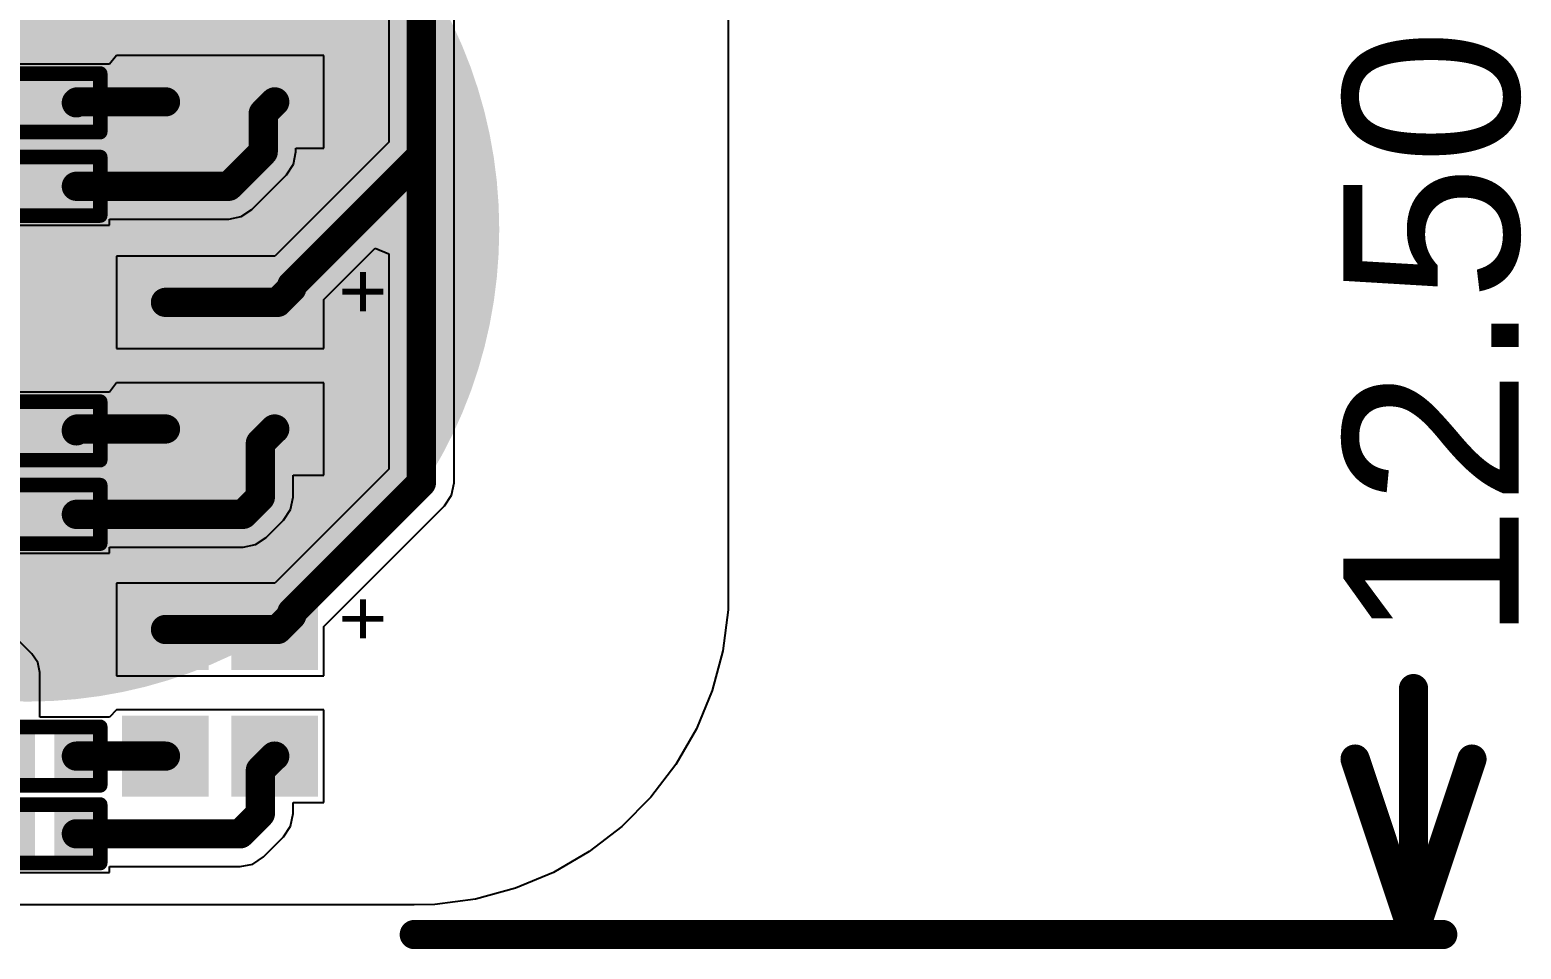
# Model space of a CAD drawing. Header units: inches. Extents: x -0.01 to 1.52, y -0.01 to 0.64.
# Drawn here: x 1.011 to 1.521, y -0.005 to 0.309 of the extents above; entities that cross this region are included whole.
import ezdxf

# ---------------------------------------------------------------- set-up
doc = ezdxf.new("R2010")
doc.units = ezdxf.units.IN
doc.header["$MEASUREMENT"] = 0
for name, color, linetype in [('Bottom Layer', 5, 'Continuous'), ('Bottom Overlay', 54, 'Continuous'), ('Bottom Paste', 16, 'Continuous'), ('Bottom Solder', 6, 'Continuous'), ('Mechanical 13', 56, 'Continuous'), ('Mechanical 15', 56, 'Continuous'), ('Top Layer', 1, 'Continuous'), ('Top Overlay', 2, 'Continuous'), ('Top Paste', 8, 'Continuous'), ('Top Solder', 216, 'Continuous')]:
    doc.layers.add(name, color=color, linetype=linetype)
doc.styles.add('Arial', font='', dxfattribs={"height": 0.2})
doc.styles.get('Arial').set_extended_font_data('Arial')

# ---------------------------------------------------------------- blocks, each defined once
blk = doc.blocks.new('R___0201_B_3')
at = {"layer": 'Bottom Layer'}
for points in [[(-0.01614165, 0.00728345), (-0.00551175, 0.00728345), (-0.00551175, -0.00728345), (-0.01614165, -0.00728345)], [(0.00551185, 0.00728345), (0.01614175, 0.00728345), (0.01614175, -0.00728345), (0.00551185, -0.00728345)]]:
    blk.add_hatch(color=5, dxfattribs=at).paths.add_polyline_path(points)
at = {"layer": 'Bottom Paste'}
for points in [[(-0.01614165, 0.00728345), (-0.00551175, 0.00728345), (-0.00551175, -0.00728345), (-0.01614165, -0.00728345)], [(0.00551185, 0.00728345), (0.01614175, 0.00728345), (0.01614175, -0.00728345), (0.00551185, -0.00728345)]]:
    blk.add_hatch(color=16, dxfattribs=at).paths.add_polyline_path(points)
at = {"layer": 'Bottom Solder'}
for points in [[(-0.01830705, 0.00944885), (-0.00334635, 0.00944885), (-0.00334635, -0.00944885), (-0.01830705, -0.00944885)], [(0.00334645, 0.00944885), (0.01830715, 0.00944885), (0.01830715, -0.00944885), (0.00334645, -0.00944885)]]:
    blk.add_hatch(color=6, dxfattribs=at).paths.add_polyline_path(points)
at = {"layer": 'Bottom Overlay', "const_width": 0.005}
for points in [[(-0.019, 0.01), (-0.019, -0.01)], [(0.019, 0.01), (-0.019, 0.01)], [(0.019, 0.01), (0.019, -0.01)], [(0.019, -0.01), (-0.019, -0.01)]]:
    blk.add_lwpolyline(points, dxfattribs=at)
at = {"layer": 'Bottom Overlay', "const_width": 0.0025}
for points in [[(-0.02025, 0.01, 1), (-0.01775, 0.01, 1)], [(-0.02025, 0.01, 1), (-0.01775, 0.01, 1)], [(0.01775, 0.01, 1), (0.02025, 0.01, 1)], [(0.01775, 0.01, 1), (0.02025, 0.01, 1)], [(-0.02025, -0.01, 1), (-0.01775, -0.01, 1)], [(-0.02025, -0.01, 1), (-0.01775, -0.01, 1)], [(0.01775, -0.01, 1), (0.02025, -0.01, 1)], [(0.01775, -0.01, 1), (0.02025, -0.01, 1)]]:
    blk.add_lwpolyline(points, format="xyb", close=True, dxfattribs=at)
blk = doc.blocks.new('R___0201_B_4')
at = {"layer": 'Bottom Layer'}
for points in [[(-0.01614165, 0.00728345), (-0.00551175, 0.00728345), (-0.00551175, -0.00728345), (-0.01614165, -0.00728345)], [(0.00551185, 0.00728345), (0.01614175, 0.00728345), (0.01614175, -0.00728345), (0.00551185, -0.00728345)]]:
    blk.add_hatch(color=5, dxfattribs=at).paths.add_polyline_path(points)
at = {"layer": 'Bottom Paste'}
for points in [[(-0.01614165, 0.00728345), (-0.00551175, 0.00728345), (-0.00551175, -0.00728345), (-0.01614165, -0.00728345)], [(0.00551185, 0.00728345), (0.01614175, 0.00728345), (0.01614175, -0.00728345), (0.00551185, -0.00728345)]]:
    blk.add_hatch(color=16, dxfattribs=at).paths.add_polyline_path(points)
at = {"layer": 'Bottom Solder'}
for points in [[(-0.01830705, 0.00944885), (-0.00334635, 0.00944885), (-0.00334635, -0.00944885), (-0.01830705, -0.00944885)], [(0.00334645, 0.00944885), (0.01830715, 0.00944885), (0.01830715, -0.00944885), (0.00334645, -0.00944885)]]:
    blk.add_hatch(color=6, dxfattribs=at).paths.add_polyline_path(points)
at = {"layer": 'Bottom Overlay', "const_width": 0.005}
for points in [[(-0.019, 0.01), (-0.019, -0.01)], [(0.019, 0.01), (-0.019, 0.01)], [(0.019, 0.01), (0.019, -0.01)], [(0.019, -0.01), (-0.019, -0.01)]]:
    blk.add_lwpolyline(points, dxfattribs=at)
at = {"layer": 'Bottom Overlay', "const_width": 0.0025}
for points in [[(-0.02025, 0.01, 1), (-0.01775, 0.01, 1)], [(-0.02025, 0.01, 1), (-0.01775, 0.01, 1)], [(0.01775, 0.01, 1), (0.02025, 0.01, 1)], [(0.01775, 0.01, 1), (0.02025, 0.01, 1)], [(-0.02025, -0.01, 1), (-0.01775, -0.01, 1)], [(-0.02025, -0.01, 1), (-0.01775, -0.01, 1)], [(0.01775, -0.01, 1), (0.02025, -0.01, 1)], [(0.01775, -0.01, 1), (0.02025, -0.01, 1)]]:
    blk.add_lwpolyline(points, format="xyb", close=True, dxfattribs=at)
blk = doc.blocks.new('BAT_120TR_5')
at = {"layer": 'Top Layer'}
h = blk.add_hatch(color=1, dxfattribs=at)
edge = h.paths.add_edge_path()
edge.add_arc((-0.285, 0), 0.1574803, 0, 360)
blk.add_hatch(color=1, dxfattribs=at).paths.add_polyline_path([(-0.0265748, 0.07874015), (0.0265748, 0.07874015), (0.0265748, -0.07874015), (-0.0265748, -0.07874015)])
at = {"layer": 'Top Paste'}
h = blk.add_hatch(color=8, dxfattribs=at)
edge = h.paths.add_edge_path()
edge.add_arc((-0.285, 0), 0.1574803, 0, 360)
blk.add_hatch(color=8, dxfattribs=at).paths.add_polyline_path([(-0.0265748, 0.07874015), (0.0265748, 0.07874015), (0.0265748, -0.07874015), (-0.0265748, -0.07874015)])
at = {"layer": 'Top Solder'}
h = blk.add_hatch(color=216, dxfattribs=at)
edge = h.paths.add_edge_path()
edge.add_arc((-0.285, 0), 0.1614803, 0, 360)
blk.add_hatch(color=216, dxfattribs=at).paths.add_polyline_path([(-0.0305748, 0.08274015), (0.0305748, 0.08274015), (0.0305748, -0.08274015), (-0.0305748, -0.08274015)])
at = {"layer": 'Mechanical 13', "const_width": 0.005}
for points in [[(-0.0777559, 0.1228346), (-0.0777559, -0.1228346)], [(-0.0265748, 0.1228346), (-0.0777559, 0.1228346)], [(-0.0265748, 0.1228346), (-0.0265748, 0.0787402)], [(0.0265748, 0.0787402), (-0.0265748, 0.0787402)], [(0.0265748, 0.0787402), (0.0265748, -0.0787402)], [(0.0265748, -0.0787402), (-0.0265748, -0.0787402)], [(-0.0265748, -0.0787402), (-0.0265748, -0.1228346)], [(-0.0265748, -0.1228346), (-0.0777559, -0.1228346)]]:
    blk.add_lwpolyline(points, dxfattribs=at)
at = {"layer": 'Mechanical 13', "const_width": 0.0025}
for points in [[(-0.0790059, 0.1228346, 1), (-0.0765059, 0.1228346, 1)], [(-0.0790059, 0.1228346, 1), (-0.0765059, 0.1228346, 1)], [(-0.0278248, 0.1228346, 1), (-0.0253248, 0.1228346, 1)], [(-0.0278248, 0.1228346, 1), (-0.0253248, 0.1228346, 1)], [(-0.0278248, 0.0787402, 1), (-0.0253248, 0.0787402, 1)], [(-0.0278248, 0.0787402, 1), (-0.0253248, 0.0787402, 1)], [(0.0253248, 0.0787402, 1), (0.0278248, 0.0787402, 1)], [(0.0253248, 0.0787402, 1), (0.0278248, 0.0787402, 1)], [(-0.0278248, -0.0787402, 1), (-0.0253248, -0.0787402, 1)], [(-0.0278248, -0.0787402, 1), (-0.0253248, -0.0787402, 1)], [(0.0253248, -0.0787402, 1), (0.0278248, -0.0787402, 1)], [(0.0253248, -0.0787402, 1), (0.0278248, -0.0787402, 1)], [(-0.0790059, -0.1228346, 1), (-0.0765059, -0.1228346, 1)], [(-0.0790059, -0.1228346, 1), (-0.0765059, -0.1228346, 1)], [(-0.0278248, -0.1228346, 1), (-0.0253248, -0.1228346, 1)], [(-0.0278248, -0.1228346, 1), (-0.0253248, -0.1228346, 1)]]:
    blk.add_lwpolyline(points, format="xyb", close=True, dxfattribs=at)
at = {"layer": 'Mechanical 15', "const_width": 0.0019685}
for points in [[(-0.0167323, 0.1326772), (-0.0875984, 0.1326772)], [(-0.0875984, 0.1326772), (-0.0875984, -0.1326772)], [(-0.0167323, 0.1326772), (-0.0167323, 0.0885827)], [(0.0364173, 0.0885827), (-0.0167323, 0.0885827)], [(0.0364173, 0.0885827), (0.0364173, -0.0885827)], [(0.0364173, -0.0885827), (-0.0167323, -0.0885827)], [(-0.0167323, -0.0885827), (-0.0167323, -0.1326772)], [(-0.0167323, -0.1326772), (-0.0875984, -0.1326772)]]:
    blk.add_lwpolyline(points, dxfattribs=at)
at = {"layer": 'Mechanical 15', "const_width": 0.0009842}
for points in [[(-0.0880905, 0.1326772, 1), (-0.0871063, 0.1326772, 1)], [(-0.0880905, 0.1326772, 1), (-0.0871063, 0.1326772, 1)], [(-0.0172244, 0.1326772, 1), (-0.0162402, 0.1326772, 1)], [(-0.0172244, 0.1326772, 1), (-0.0162402, 0.1326772, 1)], [(-0.0172244, 0.0885827, 1), (-0.0162402, 0.0885827, 1)], [(-0.0172244, 0.0885827, 1), (-0.0162402, 0.0885827, 1)], [(0.0359252, 0.0885827, 1), (0.0369094, 0.0885827, 1)], [(0.0359252, 0.0885827, 1), (0.0369094, 0.0885827, 1)], [(-0.0172244, -0.0885827, 1), (-0.0162402, -0.0885827, 1)], [(-0.0172244, -0.0885827, 1), (-0.0162402, -0.0885827, 1)], [(0.0359252, -0.0885827, 1), (0.0369094, -0.0885827, 1)], [(0.0359252, -0.0885827, 1), (0.0369094, -0.0885827, 1)], [(-0.0880905, -0.1326772, 1), (-0.0871063, -0.1326772, 1)], [(-0.0880905, -0.1326772, 1), (-0.0871063, -0.1326772, 1)], [(-0.0172244, -0.1326772, 1), (-0.0162402, -0.1326772, 1)], [(-0.0172244, -0.1326772, 1), (-0.0162402, -0.1326772, 1)]]:
    blk.add_lwpolyline(points, format="xyb", close=True, dxfattribs=at)
at = {"layer": 'Top Overlay', "const_width": 0.005}
for points in [[(-0.0777559, 0.1228346), (-0.0777559, -0.1228346)], [(-0.0265748, 0.1228346), (-0.0777559, 0.1228346)], [(-0.0265748, 0.1228346), (-0.0265748, 0.0913386)], [(-0.0265748, -0.0913386), (-0.0265748, -0.1228346)], [(-0.0265748, -0.1228346), (-0.0777559, -0.1228346)]]:
    blk.add_lwpolyline(points, dxfattribs=at)
at = {"layer": 'Top Overlay', "const_width": 0.0025}
for points in [[(-0.0790059, 0.1228346, 1), (-0.0765059, 0.1228346, 1)], [(-0.0790059, 0.1228346, 1), (-0.0765059, 0.1228346, 1)], [(-0.0278248, 0.1228346, 1), (-0.0253248, 0.1228346, 1)], [(-0.0278248, 0.1228346, 1), (-0.0253248, 0.1228346, 1)], [(-0.0278248, 0.0913386, 1), (-0.0253248, 0.0913386, 1)], [(-0.0278248, -0.0913386, 1), (-0.0253248, -0.0913386, 1)], [(-0.0790059, -0.1228346, 1), (-0.0765059, -0.1228346, 1)], [(-0.0790059, -0.1228346, 1), (-0.0765059, -0.1228346, 1)], [(-0.0278248, -0.1228346, 1), (-0.0253248, -0.1228346, 1)], [(-0.0278248, -0.1228346, 1), (-0.0253248, -0.1228346, 1)]]:
    blk.add_lwpolyline(points, format="xyb", close=True, dxfattribs=at)
blk = doc.blocks.new('A_SP1942S1W1D_C01_2T_B_7')
at = {"layer": 'Bottom Layer'}
for points in [[(-0.0098425, 0.04822835), (0.0098425, 0.04822835), (0.0098425, 0.02657485), (-0.0098425, 0.02657485)], [(0.0334646, 0.04822835), (0.0531496, 0.04822835), (0.0531496, 0.02657485), (0.0334646, 0.02657485)], [(-0.0098425, 0.01082675), (0.0098425, 0.01082675), (0.0098425, -0.01082675), (-0.0098425, -0.01082675)], [(0.0334646, 0.01082675), (0.0531496, 0.01082675), (0.0531496, -0.01082675), (0.0334646, -0.01082675)]]:
    blk.add_hatch(color=5, dxfattribs=at).paths.add_polyline_path(points)
at = {"layer": 'Bottom Paste'}
for points in [[(-0.0098425, 0.04822835), (0.0098425, 0.04822835), (0.0098425, 0.02657485), (-0.0098425, 0.02657485)], [(0.0334646, 0.04822835), (0.0531496, 0.04822835), (0.0531496, 0.02657485), (0.0334646, 0.02657485)], [(-0.0098425, 0.01082675), (0.0098425, 0.01082675), (0.0098425, -0.01082675), (-0.0098425, -0.01082675)], [(0.0334646, 0.01082675), (0.0531496, 0.01082675), (0.0531496, -0.01082675), (0.0334646, -0.01082675)]]:
    blk.add_hatch(color=16, dxfattribs=at).paths.add_polyline_path(points)
at = {"layer": 'Bottom Solder'}
for points in [[(-0.0138425, 0.05222835), (0.0138425, 0.05222835), (0.0138425, 0.02257485), (-0.0138425, 0.02257485)], [(0.0294646, 0.05222835), (0.0571496, 0.05222835), (0.0571496, 0.02257485), (0.0294646, 0.02257485)], [(-0.0138425, 0.01482675), (0.0138425, 0.01482675), (0.0138425, -0.01482675), (-0.0138425, -0.01482675)], [(0.0294646, 0.01482675), (0.0571496, 0.01482675), (0.0571496, -0.01482675), (0.0294646, -0.01482675)]]:
    blk.add_hatch(color=6, dxfattribs=at).paths.add_polyline_path(points)
at = {"layer": 'Bottom Overlay', "style": 'Arial', "text_generation_flag": 2}
blk.add_text('+', height=0.019685, rotation=180, dxfattribs=at).set_placement((0.0389367, -0.0206561))
blk = doc.blocks.new('A_SP1942S1W1D_C01_2T_B_8')
at = {"layer": 'Bottom Layer'}
for points in [[(-0.0098425, 0.04822835), (0.0098425, 0.04822835), (0.0098425, 0.02657485), (-0.0098425, 0.02657485)], [(0.0334646, 0.04822835), (0.0531496, 0.04822835), (0.0531496, 0.02657485), (0.0334646, 0.02657485)], [(-0.0098425, 0.01082675), (0.0098425, 0.01082675), (0.0098425, -0.01082675), (-0.0098425, -0.01082675)], [(0.0334646, 0.01082675), (0.0531496, 0.01082675), (0.0531496, -0.01082675), (0.0334646, -0.01082675)]]:
    blk.add_hatch(color=5, dxfattribs=at).paths.add_polyline_path(points)
at = {"layer": 'Bottom Paste'}
for points in [[(-0.0098425, 0.04822835), (0.0098425, 0.04822835), (0.0098425, 0.02657485), (-0.0098425, 0.02657485)], [(0.0334646, 0.04822835), (0.0531496, 0.04822835), (0.0531496, 0.02657485), (0.0334646, 0.02657485)], [(-0.0098425, 0.01082675), (0.0098425, 0.01082675), (0.0098425, -0.01082675), (-0.0098425, -0.01082675)], [(0.0334646, 0.01082675), (0.0531496, 0.01082675), (0.0531496, -0.01082675), (0.0334646, -0.01082675)]]:
    blk.add_hatch(color=16, dxfattribs=at).paths.add_polyline_path(points)
at = {"layer": 'Bottom Solder'}
for points in [[(-0.0138425, 0.05222835), (0.0138425, 0.05222835), (0.0138425, 0.02257485), (-0.0138425, 0.02257485)], [(0.0294646, 0.05222835), (0.0571496, 0.05222835), (0.0571496, 0.02257485), (0.0294646, 0.02257485)], [(-0.0138425, 0.01482675), (0.0138425, 0.01482675), (0.0138425, -0.01482675), (-0.0138425, -0.01482675)], [(0.0294646, 0.01482675), (0.0571496, 0.01482675), (0.0571496, -0.01482675), (0.0294646, -0.01482675)]]:
    blk.add_hatch(color=6, dxfattribs=at).paths.add_polyline_path(points)
at = {"layer": 'Bottom Overlay', "style": 'Arial', "text_generation_flag": 2}
blk.add_text('+', height=0.019685, rotation=180, dxfattribs=at).set_placement((0.0389367, -0.0206561))
blk = doc.blocks.new('A_SP1942S1W1D_C01_2T_B_9')
at = {"layer": 'Bottom Layer'}
for points in [[(-0.0098425, 0.04822835), (0.0098425, 0.04822835), (0.0098425, 0.02657485), (-0.0098425, 0.02657485)], [(0.0334646, 0.04822835), (0.0531496, 0.04822835), (0.0531496, 0.02657485), (0.0334646, 0.02657485)], [(-0.0098425, 0.01082675), (0.0098425, 0.01082675), (0.0098425, -0.01082675), (-0.0098425, -0.01082675)], [(0.0334646, 0.01082675), (0.0531496, 0.01082675), (0.0531496, -0.01082675), (0.0334646, -0.01082675)]]:
    blk.add_hatch(color=5, dxfattribs=at).paths.add_polyline_path(points)
at = {"layer": 'Bottom Paste'}
for points in [[(-0.0098425, 0.04822835), (0.0098425, 0.04822835), (0.0098425, 0.02657485), (-0.0098425, 0.02657485)], [(0.0334646, 0.04822835), (0.0531496, 0.04822835), (0.0531496, 0.02657485), (0.0334646, 0.02657485)], [(-0.0098425, 0.01082675), (0.0098425, 0.01082675), (0.0098425, -0.01082675), (-0.0098425, -0.01082675)], [(0.0334646, 0.01082675), (0.0531496, 0.01082675), (0.0531496, -0.01082675), (0.0334646, -0.01082675)]]:
    blk.add_hatch(color=16, dxfattribs=at).paths.add_polyline_path(points)
at = {"layer": 'Bottom Solder'}
for points in [[(-0.0138425, 0.05222835), (0.0138425, 0.05222835), (0.0138425, 0.02257485), (-0.0138425, 0.02257485)], [(0.0294646, 0.05222835), (0.0571496, 0.05222835), (0.0571496, 0.02257485), (0.0294646, 0.02257485)], [(-0.0138425, 0.01482675), (0.0138425, 0.01482675), (0.0138425, -0.01482675), (-0.0138425, -0.01482675)], [(0.0294646, 0.01482675), (0.0571496, 0.01482675), (0.0571496, -0.01482675), (0.0294646, -0.01482675)]]:
    blk.add_hatch(color=6, dxfattribs=at).paths.add_polyline_path(points)
at = {"layer": 'Bottom Overlay', "style": 'Arial', "text_generation_flag": 2}
blk.add_text('+', height=0.019685, rotation=180, dxfattribs=at).set_placement((0.0389367, -0.0206561))
blk = doc.blocks.new('R___0201_B_25')
at = {"layer": 'Bottom Layer'}
for points in [[(-0.01614165, 0.00728345), (-0.00551175, 0.00728345), (-0.00551175, -0.00728345), (-0.01614165, -0.00728345)], [(0.00551185, 0.00728345), (0.01614175, 0.00728345), (0.01614175, -0.00728345), (0.00551185, -0.00728345)]]:
    blk.add_hatch(color=5, dxfattribs=at).paths.add_polyline_path(points)
at = {"layer": 'Bottom Paste'}
for points in [[(-0.01614165, 0.00728345), (-0.00551175, 0.00728345), (-0.00551175, -0.00728345), (-0.01614165, -0.00728345)], [(0.00551185, 0.00728345), (0.01614175, 0.00728345), (0.01614175, -0.00728345), (0.00551185, -0.00728345)]]:
    blk.add_hatch(color=16, dxfattribs=at).paths.add_polyline_path(points)
at = {"layer": 'Bottom Solder'}
for points in [[(-0.01830705, 0.00944885), (-0.00334635, 0.00944885), (-0.00334635, -0.00944885), (-0.01830705, -0.00944885)], [(0.00334645, 0.00944885), (0.01830715, 0.00944885), (0.01830715, -0.00944885), (0.00334645, -0.00944885)]]:
    blk.add_hatch(color=6, dxfattribs=at).paths.add_polyline_path(points)
at = {"layer": 'Bottom Overlay', "const_width": 0.005}
for points in [[(-0.019, 0.01), (-0.019, -0.01)], [(0.019, 0.01), (-0.019, 0.01)], [(0.019, 0.01), (0.019, -0.01)], [(0.019, -0.01), (-0.019, -0.01)]]:
    blk.add_lwpolyline(points, dxfattribs=at)
at = {"layer": 'Bottom Overlay', "const_width": 0.0025}
for points in [[(-0.02025, 0.01, 1), (-0.01775, 0.01, 1)], [(-0.02025, 0.01, 1), (-0.01775, 0.01, 1)], [(0.01775, 0.01, 1), (0.02025, 0.01, 1)], [(0.01775, 0.01, 1), (0.02025, 0.01, 1)], [(-0.02025, -0.01, 1), (-0.01775, -0.01, 1)], [(-0.02025, -0.01, 1), (-0.01775, -0.01, 1)], [(0.01775, -0.01, 1), (0.02025, -0.01, 1)], [(0.01775, -0.01, 1), (0.02025, -0.01, 1)]]:
    blk.add_lwpolyline(points, format="xyb", close=True, dxfattribs=at)
blk = doc.blocks.new('R___0201_B_26')
at = {"layer": 'Bottom Layer'}
for points in [[(-0.01614165, 0.00728345), (-0.00551175, 0.00728345), (-0.00551175, -0.00728345), (-0.01614165, -0.00728345)], [(0.00551185, 0.00728345), (0.01614175, 0.00728345), (0.01614175, -0.00728345), (0.00551185, -0.00728345)]]:
    blk.add_hatch(color=5, dxfattribs=at).paths.add_polyline_path(points)
at = {"layer": 'Bottom Paste'}
for points in [[(-0.01614165, 0.00728345), (-0.00551175, 0.00728345), (-0.00551175, -0.00728345), (-0.01614165, -0.00728345)], [(0.00551185, 0.00728345), (0.01614175, 0.00728345), (0.01614175, -0.00728345), (0.00551185, -0.00728345)]]:
    blk.add_hatch(color=16, dxfattribs=at).paths.add_polyline_path(points)
at = {"layer": 'Bottom Solder'}
for points in [[(-0.01830705, 0.00944885), (-0.00334635, 0.00944885), (-0.00334635, -0.00944885), (-0.01830705, -0.00944885)], [(0.00334645, 0.00944885), (0.01830715, 0.00944885), (0.01830715, -0.00944885), (0.00334645, -0.00944885)]]:
    blk.add_hatch(color=6, dxfattribs=at).paths.add_polyline_path(points)
at = {"layer": 'Bottom Overlay', "const_width": 0.005}
for points in [[(-0.019, 0.01), (-0.019, -0.01)], [(0.019, 0.01), (-0.019, 0.01)], [(0.019, 0.01), (0.019, -0.01)], [(0.019, -0.01), (-0.019, -0.01)]]:
    blk.add_lwpolyline(points, dxfattribs=at)
at = {"layer": 'Bottom Overlay', "const_width": 0.0025}
for points in [[(-0.02025, 0.01, 1), (-0.01775, 0.01, 1)], [(-0.02025, 0.01, 1), (-0.01775, 0.01, 1)], [(0.01775, 0.01, 1), (0.02025, 0.01, 1)], [(0.01775, 0.01, 1), (0.02025, 0.01, 1)], [(-0.02025, -0.01, 1), (-0.01775, -0.01, 1)], [(-0.02025, -0.01, 1), (-0.01775, -0.01, 1)], [(0.01775, -0.01, 1), (0.02025, -0.01, 1)], [(0.01775, -0.01, 1), (0.02025, -0.01, 1)]]:
    blk.add_lwpolyline(points, format="xyb", close=True, dxfattribs=at)
blk = doc.blocks.new('R___0201_B_29')
at = {"layer": 'Bottom Layer'}
for points in [[(-0.01614165, 0.00728345), (-0.00551175, 0.00728345), (-0.00551175, -0.00728345), (-0.01614165, -0.00728345)], [(0.00551185, 0.00728345), (0.01614175, 0.00728345), (0.01614175, -0.00728345), (0.00551185, -0.00728345)]]:
    blk.add_hatch(color=5, dxfattribs=at).paths.add_polyline_path(points)
at = {"layer": 'Bottom Paste'}
for points in [[(-0.01614165, 0.00728345), (-0.00551175, 0.00728345), (-0.00551175, -0.00728345), (-0.01614165, -0.00728345)], [(0.00551185, 0.00728345), (0.01614175, 0.00728345), (0.01614175, -0.00728345), (0.00551185, -0.00728345)]]:
    blk.add_hatch(color=16, dxfattribs=at).paths.add_polyline_path(points)
at = {"layer": 'Bottom Solder'}
for points in [[(-0.01830705, 0.00944885), (-0.00334635, 0.00944885), (-0.00334635, -0.00944885), (-0.01830705, -0.00944885)], [(0.00334645, 0.00944885), (0.01830715, 0.00944885), (0.01830715, -0.00944885), (0.00334645, -0.00944885)]]:
    blk.add_hatch(color=6, dxfattribs=at).paths.add_polyline_path(points)
at = {"layer": 'Bottom Overlay', "const_width": 0.005}
for points in [[(0.019, 0.01), (-0.019, 0.01)], [(-0.019, 0.01), (-0.019, -0.01)], [(0.019, 0.01), (0.019, -0.01)], [(0.019, -0.01), (-0.019, -0.01)]]:
    blk.add_lwpolyline(points, dxfattribs=at)
at = {"layer": 'Bottom Overlay', "const_width": 0.0025}
for points in [[(-0.02025, 0.01, 1), (-0.01775, 0.01, 1)], [(-0.02025, 0.01, 1), (-0.01775, 0.01, 1)], [(0.01775, 0.01, 1), (0.02025, 0.01, 1)], [(0.01775, 0.01, 1), (0.02025, 0.01, 1)], [(-0.02025, -0.01, 1), (-0.01775, -0.01, 1)], [(-0.02025, -0.01, 1), (-0.01775, -0.01, 1)], [(0.01775, -0.01, 1), (0.02025, -0.01, 1)], [(0.01775, -0.01, 1), (0.02025, -0.01, 1)]]:
    blk.add_lwpolyline(points, format="xyb", close=True, dxfattribs=at)
blk = doc.blocks.new('R___0201_B_30')
at = {"layer": 'Bottom Layer'}
for points in [[(-0.01614165, 0.00728345), (-0.00551175, 0.00728345), (-0.00551175, -0.00728345), (-0.01614165, -0.00728345)], [(0.00551185, 0.00728345), (0.01614175, 0.00728345), (0.01614175, -0.00728345), (0.00551185, -0.00728345)]]:
    blk.add_hatch(color=5, dxfattribs=at).paths.add_polyline_path(points)
at = {"layer": 'Bottom Paste'}
for points in [[(-0.01614165, 0.00728345), (-0.00551175, 0.00728345), (-0.00551175, -0.00728345), (-0.01614165, -0.00728345)], [(0.00551185, 0.00728345), (0.01614175, 0.00728345), (0.01614175, -0.00728345), (0.00551185, -0.00728345)]]:
    blk.add_hatch(color=16, dxfattribs=at).paths.add_polyline_path(points)
at = {"layer": 'Bottom Solder'}
for points in [[(-0.01830705, 0.00944885), (-0.00334635, 0.00944885), (-0.00334635, -0.00944885), (-0.01830705, -0.00944885)], [(0.00334645, 0.00944885), (0.01830715, 0.00944885), (0.01830715, -0.00944885), (0.00334645, -0.00944885)]]:
    blk.add_hatch(color=6, dxfattribs=at).paths.add_polyline_path(points)
at = {"layer": 'Bottom Overlay', "const_width": 0.005}
for points in [[(0.019, 0.01), (-0.019, 0.01)], [(-0.019, 0.01), (-0.019, -0.01)], [(0.019, 0.01), (0.019, -0.01)], [(0.019, -0.01), (-0.019, -0.01)]]:
    blk.add_lwpolyline(points, dxfattribs=at)
at = {"layer": 'Bottom Overlay', "const_width": 0.0025}
for points in [[(-0.02025, 0.01, 1), (-0.01775, 0.01, 1)], [(-0.02025, 0.01, 1), (-0.01775, 0.01, 1)], [(0.01775, 0.01, 1), (0.02025, 0.01, 1)], [(0.01775, 0.01, 1), (0.02025, 0.01, 1)], [(-0.02025, -0.01, 1), (-0.01775, -0.01, 1)], [(-0.02025, -0.01, 1), (-0.01775, -0.01, 1)], [(0.01775, -0.01, 1), (0.02025, -0.01, 1)], [(0.01775, -0.01, 1), (0.02025, -0.01, 1)]]:
    blk.add_lwpolyline(points, format="xyb", close=True, dxfattribs=at)

msp = doc.modelspace()

# ---------------------------------------------------------------- linework, layer by layer
at = {"layer": 'Bottom Layer'}
for p, q in [((1.1558845, 0.2664041), (1.1558845, 0.3772964)), ((1.2496472, 0.3745064), (1.249647, 0.1181102)), ((1.1334855, 0.3437256), (1.1334855, 0.2710431)), ((1.0378739, 0.2977165), (0.9936221, 0.2977165)), ((1.0402756, 0.3006037), (1.0378739, 0.2977165)), ((1.0402756, 0.3006036), (1.0402756, 0.3006037)), ((1.0738974, 0.3006036), (1.0402756, 0.3006036)), ((1.0776774, 0.3006038), (1.0738974, 0.3006038)), ((1.0738974, 0.3006038), (1.0738974, 0.3006036)), ((1.0776774, 0.3006037), (1.0776774, 0.3006038)), ((1.0788976, 0.3006036), (1.0776774, 0.3006037)), ((1.1112992, 0.3006036), (1.0788976, 0.3006036)), ((1.1112992, 0.26895), (1.1112992, 0.3006036)), ((1.1334855, 0.2710431), (1.0944766, 0.2320341)), ((1.1008982, 0.2634306), (1.1017507, 0.2677165)), ((1.1017507, 0.2677165), (1.1017507, 0.26895)), ((1.1017507, 0.26895), (1.1112992, 0.26895)), ((1.1558845, 0.1545275), (1.1558845, 0.2664041)), ((1.0984705, 0.2597973), (1.1008982, 0.2634306)), ((1.0866594, 0.2479863), (1.0984705, 0.2597973)), ((1.0787402, 0.244706), (1.0830261, 0.2455585)), ((1.0830261, 0.2455585), (1.0866594, 0.2479863)), ((0.9936221, 0.2426378), (1.037874, 0.2426378)), ((1.037874, 0.2426378), (1.037874, 0.244706)), ((1.037874, 0.244706), (1.0787402, 0.244706)), ((1.0738974, 0.2320341), (1.0402756, 0.2320341)), ((1.0402756, 0.2320341), (1.0402756, 0.2003805)), ((1.0776774, 0.2320343), (1.0738974, 0.2320343)), ((1.0738974, 0.2320343), (1.0738974, 0.2320341)), ((1.0776774, 0.2320341), (1.0776774, 0.2320343)), ((1.0944766, 0.2320341), (1.0776774, 0.2320341)), ((1.1112992, 0.2171799), (1.1288661, 0.2347467)), ((1.1288661, 0.2347467), (1.1334855, 0.2328333)), ((1.1334855, 0.2328333), (1.1334855, 0.1591665)), ((1.1112992, 0.2003805), (1.1112992, 0.2171799)), ((1.0402756, 0.2003805), (1.0738974, 0.2003805)), ((1.0738974, 0.2003805), (1.0738974, 0.2003803)), ((1.0738974, 0.2003803), (1.0776774, 0.2003803)), ((1.0776774, 0.2003803), (1.0776774, 0.2003805)), ((1.0776774, 0.2003805), (1.1112992, 0.2003805)), ((1.0113927, 0.0960388), (0.9215577, 0.1858739)), ((1.0378739, 0.1855118), (1.0045969, 0.1855118)), ((1.0402756, 0.1887271), (1.0378739, 0.1855118)), ((1.0402756, 0.188727), (1.0402756, 0.1887271)), ((1.0738974, 0.188727), (1.0402756, 0.188727)), ((1.0776774, 0.1887272), (1.0738974, 0.1887272)), ((1.0738974, 0.1887272), (1.0738974, 0.188727)), ((1.0776774, 0.188727), (1.0776774, 0.1887272)), ((1.1112992, 0.188727), (1.0776774, 0.188727)), ((1.1112992, 0.1570734), (1.1112992, 0.188727)), ((1.1334855, 0.1591665), (1.0944766, 0.1201575)), ((1.1007664, 0.1496063), (1.1007664, 0.1570734)), ((1.1007664, 0.1570734), (1.1112992, 0.1570734)), ((1.1550321, 0.1502417), (1.1558845, 0.1545275)), ((1.0999139, 0.1453204), (1.1007664, 0.1496063)), ((1.1526043, 0.1466083), (1.1550321, 0.1502417)), ((1.0974861, 0.141687), (1.0999139, 0.1453204)), ((1.1112992, 0.1053033), (1.1526043, 0.1466083)), ((1.0915806, 0.1357816), (1.0974861, 0.141687)), ((1.0836614, 0.1325013), (1.0879473, 0.1333538)), ((1.0879473, 0.1333538), (1.0915806, 0.1357816)), ((0.993622, 0.1304331), (1.0378739, 0.1304331)), ((1.0378739, 0.1304331), (1.0378739, 0.1325013)), ((1.0378739, 0.1325013), (1.0836614, 0.1325013)), ((1.0738974, 0.1201575), (1.0402756, 0.1201575)), ((1.0402756, 0.1201575), (1.0402756, 0.0885039)), ((1.0776774, 0.1201577), (1.0738974, 0.1201577)), ((1.0738974, 0.1201577), (1.0738974, 0.1201575)), ((1.0776774, 0.1201575), (1.0776774, 0.1201577)), ((1.0944766, 0.1201575), (1.0776774, 0.1201575)), ((1.249647, 0.1181102), (1.2496471, 0.1110568)), ((1.2496471, 0.1110568), (1.2478109, 0.097069)), ((1.1112992, 0.0885039), (1.1112992, 0.1053033)), ((1.2478109, 0.097069), (1.2441697, 0.08344)), ((1.011393, 0.0960386), (1.0113927, 0.0960388)), ((1.0133769, 0.0930693), (1.011393, 0.0960386)), ((1.0140737, 0.0895669), (1.0133769, 0.0930693)), ((1.0140736, 0.0895664), (1.0140737, 0.0895669)), ((1.0140736, 0.0742914), (1.0140736, 0.0895664)), ((1.0402756, 0.0885039), (1.0738974, 0.0885039)), ((1.0738974, 0.0885039), (1.0738974, 0.0885037)), ((1.0738974, 0.0885037), (1.0776774, 0.0885037)), ((1.0776774, 0.0885037), (1.0776774, 0.0885039)), ((1.0776774, 0.0885039), (1.1112992, 0.0885039)), ((1.2441697, 0.08344), (1.2387854, 0.0704012)), ((1.0402756, 0.0768505), (1.0378739, 0.0742914)), ((1.0402756, 0.0768504), (1.0402756, 0.0768505)), ((1.0738974, 0.0768504), (1.0402756, 0.0768504)), ((1.0776774, 0.0768506), (1.0738974, 0.0768506)), ((1.0738974, 0.0768506), (1.0738974, 0.0768504)), ((1.0776774, 0.0768504), (1.0776774, 0.0768506)), ((1.1112992, 0.0768504), (1.0776774, 0.0768504)), ((1.1112992, 0.0451968), (1.1112992, 0.0768504)), ((1.0378739, 0.0742914), (1.0140736, 0.0742914)), ((1.2387854, 0.0704012), (1.2317496, 0.0581737)), ((1.2317496, 0.0581737), (1.2231818, 0.0469659)), ((1.2231818, 0.0469659), (1.2132287, 0.0369695)), ((1.0999139, 0.0370527), (1.1007664, 0.0413386)), ((1.1007664, 0.0413386), (1.1007664, 0.0451968)), ((1.1007664, 0.0451968), (1.1112992, 0.0451968)), ((1.0974861, 0.0334194), (1.0999139, 0.0370527)), ((1.2132287, 0.0369695), (1.2020576, 0.0283526)), ((1.0905964, 0.0265297), (1.0974861, 0.0334194)), ((1.0869631, 0.0241019), (1.0905964, 0.0265297)), ((1.2020576, 0.0283526), (1.1898612, 0.021264)), ((0.9936221, 0.0211812), (1.037874, 0.0211812)), ((1.037874, 0.0211812), (1.037874, 0.0232494)), ((1.037874, 0.0232494), (1.0826772, 0.0232494)), ((1.0826772, 0.0232494), (1.0869631, 0.0241019)), ((1.1898612, 0.021264), (1.1768461, 0.0158232)), ((1.1768461, 0.0158232), (1.1632325, 0.0121227)), ((1.1492534, 0.0102257), (1.1422232, 0.0101953)), ((1.1632325, 0.0121227), (1.1492534, 0.0102257)), ((1.1422232, 0.0101953), (0.8253319, 0.0101953))]:
    msp.add_line(p, q, dxfattribs=at)
at = {"layer": 'Bottom Layer', "const_width": 0.01}
for points in [[(1.144685, 0.2664041), (1.144685, 0.3772964)], [(1.0265748, 0.2844618), (1.0268898, 0.2847768)], [(1.0265748, 0.2844488), (1.0265748, 0.2844618)], [(1.0268898, 0.2847768), (1.0570866, 0.2847768)], [(1.0905512, 0.2808398), (1.0944882, 0.2847768)], [(1.0905512, 0.2677165), (1.0905512, 0.2808398)], [(1.0787402, 0.2559055), (1.0905512, 0.2677165)], [(1.100315, 0.2220341), (1.144685, 0.2664041)], [(1.144685, 0.1545275), (1.144685, 0.2664041)], [(1.0265748, 0.2559055), (1.0787402, 0.2559055)], [(1.0954725, 0.2162073), (1.100315, 0.2210498)], [(1.100315, 0.2210498), (1.100315, 0.2220341)], [(1.0570866, 0.2162073), (1.0944882, 0.2162073)], [(1.0944882, 0.2162073), (1.0954725, 0.2162073)], [(1.0265748, 0.1725852), (1.0268898, 0.1729002)], [(1.0265748, 0.1722441), (1.0265748, 0.1725852)], [(1.0268898, 0.1729002), (1.0570866, 0.1729002)], [(1.0895669, 0.1680577), (1.0944094, 0.1729002)], [(1.0944094, 0.1729002), (1.0944882, 0.1729002)], [(1.0895669, 0.1496063), (1.0895669, 0.1680577)], [(1.100315, 0.1101575), (1.144685, 0.1545275)], [(1.0836614, 0.1437008), (1.0895669, 0.1496063)], [(1.0265747, 0.1437008), (1.0836614, 0.1437008)], [(1.0954725, 0.1043307), (1.100315, 0.1091732)], [(1.100315, 0.1091732), (1.100315, 0.1101575)], [(1.0570866, 0.1043307), (1.0944882, 0.1043307)], [(1.0944882, 0.1043307), (1.0954725, 0.1043307)], [(1.0265748, 0.0610237), (1.0570865, 0.0610237)], [(1.0570865, 0.0610237), (1.0570866, 0.0610236)], [(1.0895669, 0.0561811), (1.0944094, 0.0610236)], [(1.0944094, 0.0610236), (1.0944882, 0.0610236)], [(1.0895669, 0.0413386), (1.0895669, 0.0561811)], [(1.0826772, 0.0344489), (1.0895669, 0.0413386)], [(1.0265748, 0.0344489), (1.0826772, 0.0344489)]]:
    msp.add_lwpolyline(points, dxfattribs=at)
at = {"layer": 'Bottom Layer', "const_width": 0.005}
for points in [[(1.0240748, 0.2844618, 1), (1.0290748, 0.2844618, 1)], [(1.0240748, 0.2844618, 1), (1.0290748, 0.2844618, 1)], [(1.0240748, 0.2844488, 1), (1.0290748, 0.2844488, 1)], [(1.0243898, 0.2847768, 1), (1.0293898, 0.2847768, 1)], [(1.0243898, 0.2847768, 1), (1.0293898, 0.2847768, 1)], [(1.0545866, 0.2847768, 1), (1.0595866, 0.2847768, 1)], [(1.0919882, 0.2847768, 1), (1.0969882, 0.2847768, 1)], [(1.0880512, 0.2808398, 1), (1.0930512, 0.2808398, 1)], [(1.0880512, 0.2808398, 1), (1.0930512, 0.2808398, 1)], [(1.0880512, 0.2677165, 1), (1.0930512, 0.2677165, 1)], [(1.0880512, 0.2677165, 1), (1.0930512, 0.2677165, 1)], [(1.142185, 0.2664041, 1), (1.147185, 0.2664041, 1)], [(1.142185, 0.2664041, 1), (1.147185, 0.2664041, 1)], [(1.142185, 0.2664041, 1), (1.147185, 0.2664041, 1)], [(1.0240748, 0.2559055, 1), (1.0290748, 0.2559055, 1)], [(1.0762402, 0.2559055, 1), (1.0812402, 0.2559055, 1)], [(1.0762402, 0.2559055, 1), (1.0812402, 0.2559055, 1)], [(1.097815, 0.2220341, 1), (1.102815, 0.2220341, 1)], [(1.097815, 0.2220341, 1), (1.102815, 0.2220341, 1)], [(1.097815, 0.2210498, 1), (1.102815, 0.2210498, 1)], [(1.097815, 0.2210498, 1), (1.102815, 0.2210498, 1)], [(1.0545866, 0.2162073, 1), (1.0595866, 0.2162073, 1)], [(1.0919882, 0.2162073, 1), (1.0969882, 0.2162073, 1)], [(1.0919882, 0.2162073, 1), (1.0969882, 0.2162073, 1)], [(1.0929725, 0.2162073, 1), (1.0979725, 0.2162073, 1)], [(1.0929725, 0.2162073, 1), (1.0979725, 0.2162073, 1)], [(1.0240748, 0.1725852, 1), (1.0290748, 0.1725852, 1)], [(1.0240748, 0.1725852, 1), (1.0290748, 0.1725852, 1)], [(1.0240748, 0.1722441, 1), (1.0290748, 0.1722441, 1)], [(1.0243898, 0.1729002, 1), (1.0293898, 0.1729002, 1)], [(1.0243898, 0.1729002, 1), (1.0293898, 0.1729002, 1)], [(1.0545866, 0.1729002, 1), (1.0595866, 0.1729002, 1)], [(1.0919094, 0.1729002, 1), (1.0969094, 0.1729002, 1)], [(1.0919094, 0.1729002, 1), (1.0969094, 0.1729002, 1)], [(1.0919882, 0.1729002, 1), (1.0969882, 0.1729002, 1)], [(1.0870669, 0.1680577, 1), (1.0920669, 0.1680577, 1)], [(1.0870669, 0.1680577, 1), (1.0920669, 0.1680577, 1)], [(1.142185, 0.1545275, 1), (1.147185, 0.1545275, 1)], [(1.142185, 0.1545275, 1), (1.147185, 0.1545275, 1)], [(1.0870669, 0.1496063, 1), (1.0920669, 0.1496063, 1)], [(1.0870669, 0.1496063, 1), (1.0920669, 0.1496063, 1)], [(1.0240747, 0.1437008, 1), (1.0290747, 0.1437008, 1)], [(1.0811614, 0.1437008, 1), (1.0861614, 0.1437008, 1)], [(1.0811614, 0.1437008, 1), (1.0861614, 0.1437008, 1)], [(1.097815, 0.1101575, 1), (1.102815, 0.1101575, 1)], [(1.097815, 0.1101575, 1), (1.102815, 0.1101575, 1)], [(1.097815, 0.1091732, 1), (1.102815, 0.1091732, 1)], [(1.097815, 0.1091732, 1), (1.102815, 0.1091732, 1)], [(1.0545866, 0.1043307, 1), (1.0595866, 0.1043307, 1)], [(1.0919882, 0.1043307, 1), (1.0969882, 0.1043307, 1)], [(1.0919882, 0.1043307, 1), (1.0969882, 0.1043307, 1)], [(1.0929725, 0.1043307, 1), (1.0979725, 0.1043307, 1)], [(1.0929725, 0.1043307, 1), (1.0979725, 0.1043307, 1)], [(1.0240748, 0.0610237, 1), (1.0290748, 0.0610237, 1)], [(1.0545865, 0.0610237, 1), (1.0595865, 0.0610237, 1)], [(1.0545865, 0.0610237, 1), (1.0595865, 0.0610237, 1)], [(1.0545866, 0.0610236, 1), (1.0595866, 0.0610236, 1)], [(1.0919094, 0.0610236, 1), (1.0969094, 0.0610236, 1)], [(1.0919094, 0.0610236, 1), (1.0969094, 0.0610236, 1)], [(1.0919882, 0.0610236, 1), (1.0969882, 0.0610236, 1)], [(1.0870669, 0.0561811, 1), (1.0920669, 0.0561811, 1)], [(1.0870669, 0.0561811, 1), (1.0920669, 0.0561811, 1)], [(1.0870669, 0.0413386, 1), (1.0920669, 0.0413386, 1)], [(1.0870669, 0.0413386, 1), (1.0920669, 0.0413386, 1)], [(1.0240748, 0.0344489, 1), (1.0290748, 0.0344489, 1)], [(1.0801772, 0.0344489, 1), (1.0851772, 0.0344489, 1)], [(1.0801772, 0.0344489, 1), (1.0851772, 0.0344489, 1)]]:
    msp.add_lwpolyline(points, format="xyb", close=True, dxfattribs=at)
at = {"layer": 'Top Layer'}
for p, q in [((1.2496472, 0.3745064), (1.249647, 0.1181102)), ((1.249647, 0.1181102), (1.2496471, 0.1110568)), ((1.2496471, 0.1110568), (1.2478109, 0.097069)), ((1.2478109, 0.097069), (1.2441697, 0.08344)), ((1.2441697, 0.08344), (1.2387854, 0.0704012)), ((1.2387854, 0.0704012), (1.2317496, 0.0581737)), ((1.2317496, 0.0581737), (1.2231818, 0.0469659)), ((1.2231818, 0.0469659), (1.2132287, 0.0369695)), ((1.2132287, 0.0369695), (1.2020576, 0.0283526)), ((1.2020576, 0.0283526), (1.1898612, 0.021264)), ((1.1898612, 0.021264), (1.1768461, 0.0158232)), ((1.1768461, 0.0158232), (1.1632325, 0.0121227)), ((1.1492534, 0.0102257), (1.1422232, 0.0101953)), ((1.1632325, 0.0121227), (1.1492534, 0.0102257)), ((1.1422232, 0.0101953), (0.4481496, 0.0101953))]:
    msp.add_line(p, q, dxfattribs=at)
at = {"layer": 'Top Overlay', "const_width": 0.01}
for points in [[(1.484252, -1e-07), (1.484252, 0.084105)], [(1.464252, 0.0599999), (1.484252, -1e-07)], [(1.484252, -1e-07), (1.504252, 0.0599999)], [(1.1422441, -1e-07), (1.494252, -1e-07)]]:
    msp.add_lwpolyline(points, dxfattribs=at)
at = {"layer": 'Top Overlay', "const_width": 0.005}
for points in [[(1.481752, 0.084105, 1), (1.486752, 0.084105, 1)], [(1.461752, 0.0599999, 1), (1.466752, 0.0599999, 1)], [(1.501752, 0.0599999, 1), (1.506752, 0.0599999, 1)], [(1.1397441, -1e-07, 1), (1.1447441, -1e-07, 1)], [(1.481752, -1e-07, 1), (1.486752, -1e-07, 1)], [(1.481752, -1e-07, 1), (1.486752, -1e-07, 1)], [(1.481752, -1e-07, 1), (1.486752, -1e-07, 1)], [(1.491752, -1e-07, 1), (1.496752, -1e-07, 1)]]:
    msp.add_lwpolyline(points, format="xyb", close=True, dxfattribs=at)

# ---------------------------------------------------------------- block references
for name, p, rotation in [('BAT_120TR_5', (0.7248425, 0.2411417), 180), ('A_SP1942S1W1D_C01_2T_B_7', (1.0944882, 0.2847768), 90), ('R___0201_B_25', (1.0157481, 0.2844488), 180), ('R___0201_B_3', (1.0157481, 0.2559055), 180), ('A_SP1942S1W1D_C01_2T_B_8', (1.0944882, 0.1729002), 90), ('R___0201_B_26', (1.0157481, 0.1722441), 180), ('R___0201_B_4', (1.015748, 0.1437008), 180), ('A_SP1942S1W1D_C01_2T_B_9', (1.0944882, 0.0610236), 90), ('R___0201_B_30', (1.0157481, 0.0610237), 180), ('R___0201_B_29', (1.0157481, 0.0344489), 180)]:
    msp.add_blockref(name, p, dxfattribs=dict(rotation=rotation))

# ---------------------------------------------------------------- texts
at = {"layer": 'Top Overlay', "style": 'Arial'}
msp.add_text('12.50', height=0.06, rotation=90, dxfattribs=at).set_placement((1.5202423, 0.100105))

doc.saveas('drawing.dxf')
